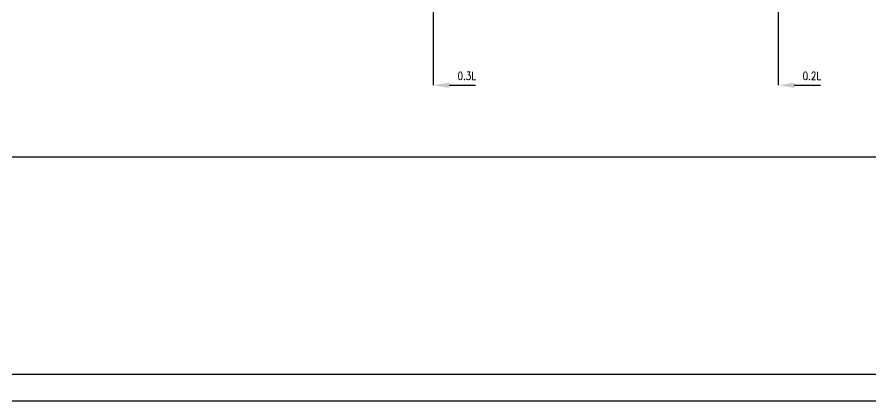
# Model space of a CAD drawing. Extents: x 373818 to 564480, y 322172 to 634257.
# Drawn here: x 500109 to 532106, y 453477 to 467869 of the extents above; entities that cross this region are included whole.
import ezdxf
from ezdxf.enums import TextEntityAlignment as Align

# ---------------------------------------------------------------- set-up
doc = ezdxf.new("R2010")
doc.units = 0
doc.header["$LTSCALE"] = 40
doc.header["$MEASUREMENT"] = 0
doc.layers.get('0').update_dxf_attribs({"linetype": 'CONTINUOUS'})
doc.layers.add('BT_ENG', color=7, linetype='CONTINUOUS')
doc.styles.add('ROMANS', font='romans.shx', dxfattribs={"width": 0.75, "height": 250, "bigfont": 'hzdx.shx'})

msp = doc.modelspace()

# ---------------------------------------------------------------- linework, layer by layer
for p, q in [((515706.11, 468260.36), (515706.11, 465311.36)), ((528636.21, 468335.9), (528636.21, 465311.36)), ((554495.41, 462621.11), (421196.41, 462621.11))]:
    msp.add_line(p, q)
at = {"color": 0, "linetype": 'ByBlock'}
for p, q in [((516306.11, 465311.36), (517284.49, 465311.36)), ((529236.21, 465311.36), (530214.59, 465311.36))]:
    msp.add_line(p, q, dxfattribs=at)
at = {"color": 2}
msp.add_line((417794.48, 454477.25), (562894.48, 454477.25), dxfattribs=at)
at = {"color": 0, "linetype": 'ByBlock'}
for points in [[(516306.11, 465411.36), (516306.11, 465211.36), (515706.11, 465311.36)], [(529236.21, 465411.36), (529236.21, 465211.36), (528636.21, 465311.36)]]:
    msp.add_solid(points, dxfattribs=at)
at = {"layer": 'BT_ENG'}
msp.add_line((415294.48, 453477.25), (563894.48, 453477.25), dxfattribs=at)

# ---------------------------------------------------------------- texts
at = {"style": 'ROMANS', "width": 0.8}
for s, p in [('0.3L', (516961.41, 465661.86)), ('0.2L', (529891.51, 465661.86))]:
    msp.add_text(s, height=300, dxfattribs=at).set_placement(p, align=Align.MIDDLE)

doc.saveas('drawing.dxf')
